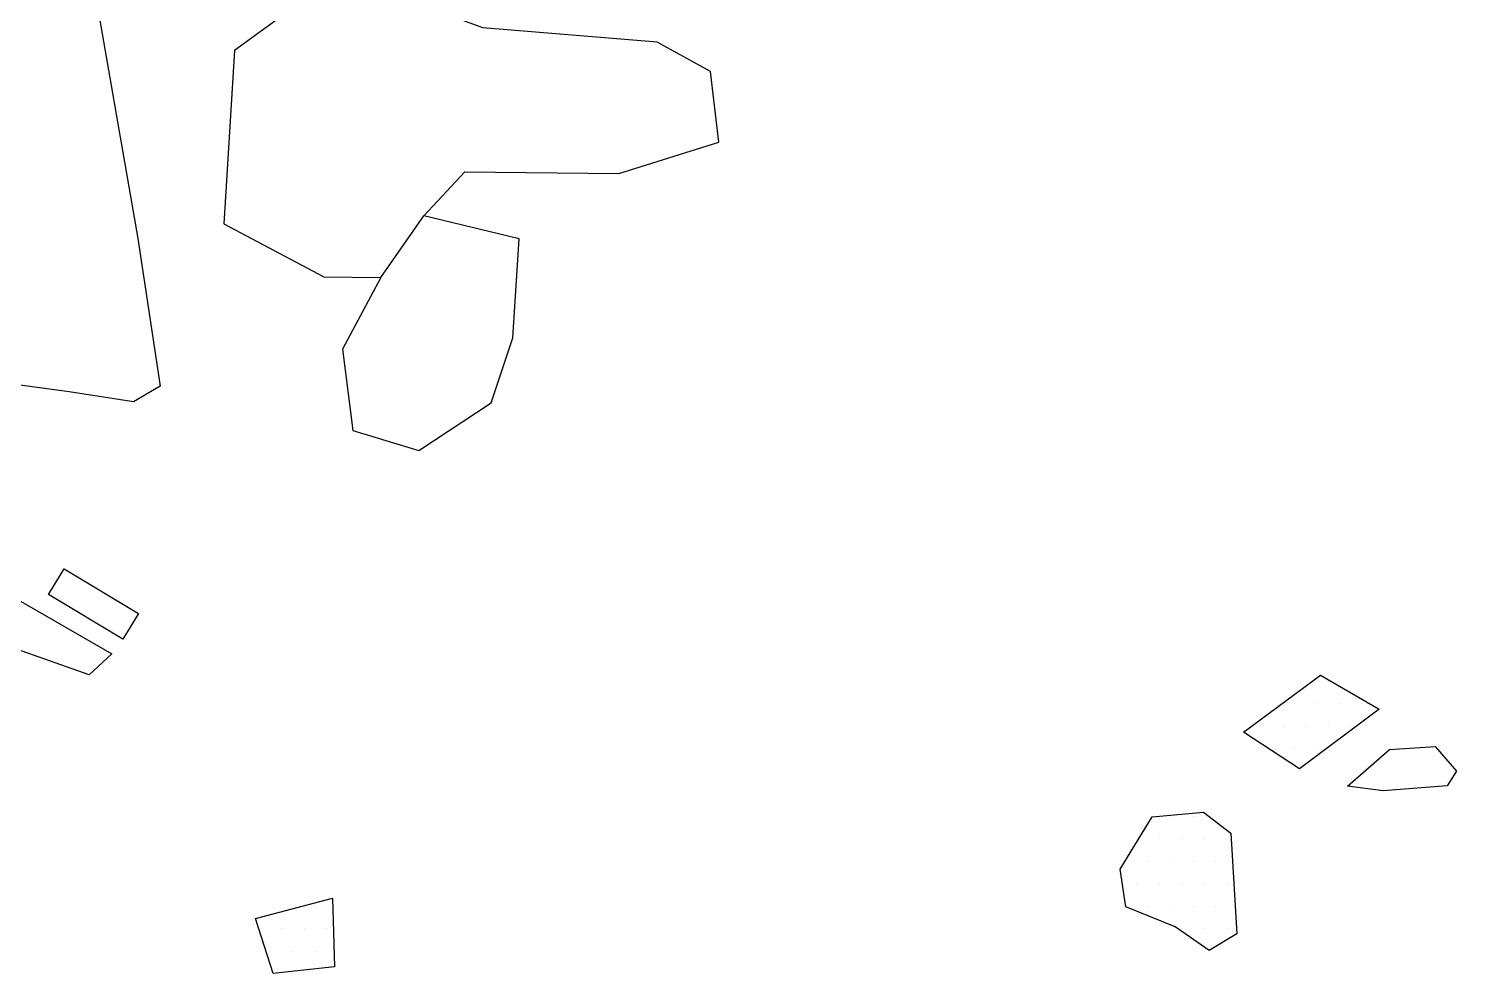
# Model space of a CAD drawing. Header units: metres. Extents: x -2 to 0.11, y -20 to -17.49.
# Drawn here: x -1.253 to -0.46, y -18.825 to -18.3 of the extents above; entities that cross this region are included whole.
import ezdxf

# ---------------------------------------------------------------- set-up
doc = ezdxf.new("R2010")
doc.units = ezdxf.units.M
doc.header["$LTSCALE"] = 25
doc.header["$MEASUREMENT"] = 0
doc.layers.get('0').update_dxf_attribs({"linetype": 'CONTINUOUS'})
doc.layers.add('STEINE', color=4, linetype='CONTINUOUS')
doc.layers.add('STEINESCHRAFF', color=4, linetype='CONTINUOUS')

# ---------------------------------------------------------------- blocks, each defined once
blk = doc.blocks.new('*X9')
at = {"color": 0}
for p, q in [((-53.125, -1866.25), (-53.125, -1866.25)), ((-55, -1867.5), (-55, -1867.5)), ((-53.75, -1867.5), (-53.75, -1867.5)), ((-52.5, -1867.5), (-52.5, -1867.5)), ((-51.25, -1867.5), (-51.25, -1867.5)), ((-56.875, -1868.75), (-56.875, -1868.75)), ((-55.625, -1868.75), (-55.625, -1868.75)), ((-54.375, -1868.75), (-54.375, -1868.75)), ((-53.125, -1868.75), (-53.125, -1868.75)), ((-51.875, -1868.75), (-51.875, -1868.75)), ((-56.25, -1870), (-56.25, -1870)), ((-55, -1870), (-55, -1870)), ((-53.75, -1870), (-53.75, -1870)), ((-61.875, -1873.75), (-61.875, -1873.75)), ((-60.625, -1873.75), (-60.625, -1873.75)), ((-62.5, -1875), (-62.5, -1875)), ((-61.25, -1875), (-61.25, -1875)), ((-60, -1875), (-60, -1875)), ((-58.75, -1875), (-58.75, -1875)), ((-64.375, -1876.25), (-64.375, -1876.25)), ((-63.125, -1876.25), (-63.125, -1876.25)), ((-61.875, -1876.25), (-61.875, -1876.25)), ((-60.625, -1876.25), (-60.625, -1876.25)), ((-59.375, -1876.25), (-59.375, -1876.25)), ((-63.75, -1877.5), (-63.75, -1877.5)), ((-62.5, -1877.5), (-62.5, -1877.5)), ((-61.25, -1877.5), (-61.25, -1877.5)), ((-60, -1877.5), (-60, -1877.5)), ((-58.75, -1877.5), (-58.75, -1877.5)), ((-109.375, -1878.75), (-109.375, -1878.75)), ((-64.375, -1878.75), (-64.375, -1878.75)), ((-63.125, -1878.75), (-63.125, -1878.75)), ((-61.875, -1878.75), (-61.875, -1878.75)), ((-60.625, -1878.75), (-60.625, -1878.75)), ((-59.375, -1878.75), (-59.375, -1878.75)), ((-112.5, -1880), (-112.5, -1880)), ((-111.25, -1880), (-111.25, -1880)), ((-110, -1880), (-110, -1880)), ((-108.75, -1880), (-108.75, -1880)), ((-61.25, -1880), (-61.25, -1880)), ((-60, -1880), (-60, -1880)), ((-58.75, -1880), (-58.75, -1880)), ((-111.875, -1881.25), (-111.875, -1881.25)), ((-110.625, -1881.25), (-110.625, -1881.25)), ((-109.375, -1881.25), (-109.375, -1881.25))]:
    blk.add_line(p, q, dxfattribs=at)

msp = doc.modelspace()

# ---------------------------------------------------------------- linework, layer by layer
at = {"layer": 'STEINE'}
msp.add_lwpolyline([(-1.17995, -18.49848), (-1.1947, -18.50716), (-1.23035, -18.50163), (-1.27567, -18.49561), (-1.30324, -18.45494), (-1.32829, -18.40357), (-1.32174, -18.36842), (-1.32946, -18.32567), (-1.32646, -18.2997), (-1.31274, -18.28491), (-1.31435, -18.24367), (-1.33887, -18.20197), (-1.34658, -18.16787), (-1.33344, -18.11643), (-1.30037, -18.10363), (-1.28461, -18.09138), (-1.26577, -18.09695), (-1.24837, -18.14222), (-1.21911, -18.26232), (-1.19233, -18.41653), (-1.17995, -18.49848)], close=True, dxfattribs=at)
for points in [[(-0.87431, -18.32375), (-0.90387, -18.30752), (-1.00062, -18.29957), (-1.04953, -18.28133), (-1.10349, -18.28653), (-1.13857, -18.31206), (-1.14449, -18.40829), (-1.08893, -18.43771), (-1.05737, -18.43816), (-1.03351, -18.404), (-1.01064, -18.37952), (-0.92511, -18.38037), (-0.86965, -18.36295), (-0.87431, -18.32375)], [(-1.05737, -18.43816), (-1.07867, -18.47791), (-1.07298, -18.52322), (-1.0363, -18.53434), (-0.99613, -18.50779), (-0.98399, -18.47162), (-0.98053, -18.41663), (-1.03351, -18.404)], [(-1.24183, -18.61417), (-1.23321, -18.5999), (-1.19192, -18.62477), (-1.20055, -18.63904), (-1.24183, -18.61417)], [(-1.26927, -18.64121), (-1.25863, -18.61726), (-1.20664, -18.6472), (-1.21934, -18.65893), (-1.26927, -18.64121)], [(-0.54719, -18.71107), (-0.57829, -18.69076), (-0.53558, -18.65911), (-0.50296, -18.67789), (-0.54719, -18.71107)], [(-0.5207, -18.72069), (-0.49732, -18.70028), (-0.47186, -18.6987), (-0.46013, -18.71242), (-0.4652, -18.72058), (-0.50083, -18.72319), (-0.5207, -18.72069)], [(-0.59739, -18.81197), (-0.61626, -18.79877), (-0.64377, -18.78763), (-0.64687, -18.76676), (-0.62911, -18.7377), (-0.6006, -18.7351), (-0.5853, -18.74678), (-0.58214, -18.80278), (-0.59739, -18.81197)], [(-1.11719, -18.82471), (-1.12692, -18.79418), (-1.08418, -18.78289), (-1.08309, -18.82108), (-1.11719, -18.82471)]]:
    msp.add_lwpolyline(points, dxfattribs=at)

# ---------------------------------------------------------------- block references
at = {"layer": 'STEINESCHRAFF', "xscale": 0.01, "yscale": 0.01, "zscale": 0.01}
msp.add_blockref('*X9', (0, 0), dxfattribs=at)

doc.saveas('drawing.dxf')
